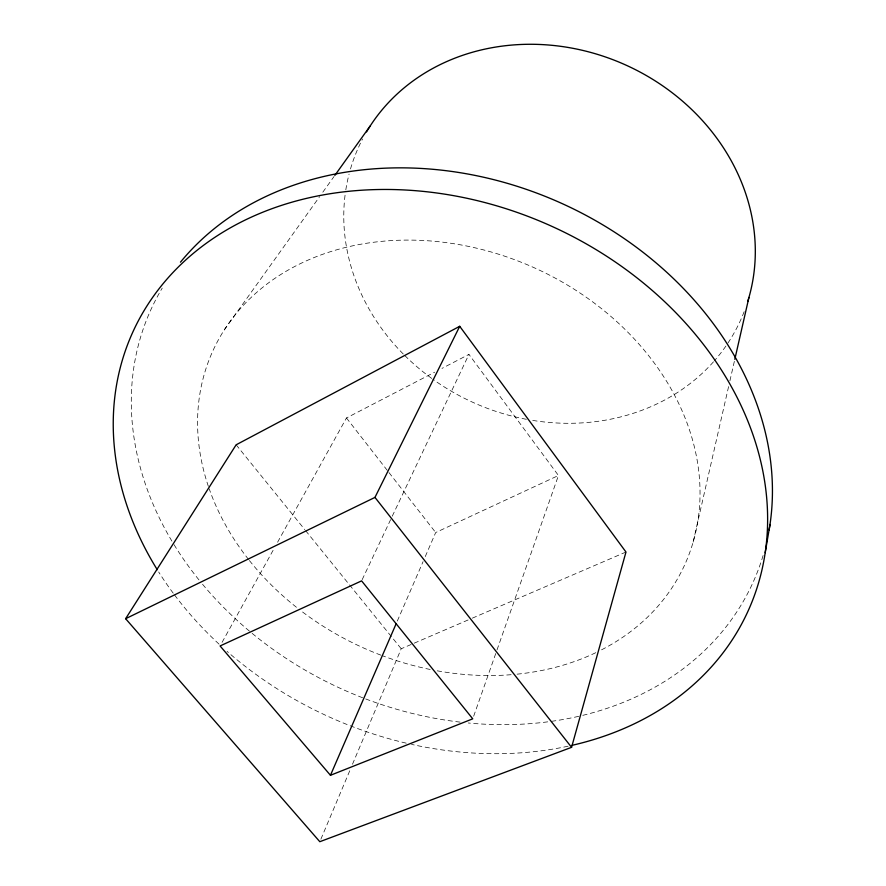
<?xml version="1.0" encoding="UTF-8"?>
<svg xmlns="http://www.w3.org/2000/svg" width="886" height="886" viewBox="0 0 886 886"><rect width="100%" height="100%" fill="white"/><g stroke="black" fill="none" stroke-linecap="round" stroke-linejoin="round"><path stroke-width="0.66" stroke-dasharray="4.43 3.32" d="M693.151 542.055L728.691 386.174M729.92 380.803L734.516 360.646M473.667 716.22L496.581 651.166M497.035 649.859L558.457 475.494L468.938 354.4L441.992 368.388M320.887 839.164L350.347 769.347M352.484 764.264L401.225 648.751L471.064 618.694M397.316 621.042L423.076 561.624M425.269 556.563L435.679 532.541L558.457 475.494M362.186 579.632L391.678 517.413M392.265 516.173L468.938 354.4M222.087 642.328L273.575 549.453M277.584 542.221L346.459 417.97L434.649 372.198M224.258 329.935L319.625 196.659M322.825 192.173L334.044 176.502M472.338 618.151L625.981 552.022M236.141 444.805L304.784 529.606M305.648 530.681L401.225 648.751M346.459 417.97L388.101 471.441M388.943 472.526L435.679 532.541M744.162 311.662A209.683 185.174 24.2 0 1 726.675 344.942M725.911 346.049A209.683 185.174 24.2 0 1 714.371 360.823M713.485 361.82A209.683 185.174 24.2 0 1 531.655 420.241M526.362 419.3A209.683 185.174 24.2 0 1 432.811 379.208M431.726 378.422A209.683 185.174 24.2 0 1 404.182 354.932M403.241 353.99A209.683 185.174 24.2 0 1 345.241 193.812M345.817 189.848A209.683 185.174 24.2 0 1 349.073 174.11M350.491 168.949A209.683 185.174 24.2 0 1 362.573 139.013M568.103 746.2A337.776 269.377 24.3 0 1 411.514 744.373M406.198 743.155A337.776 269.377 24.3 0 1 227.06 651.354M219.052 644.144A337.776 269.377 24.3 0 1 174.01 594.251M173.202 593.166A337.776 269.377 24.3 0 1 158.683 571.979M208.354 486.348A259.033 208.376 24.2 0 1 348.132 246.84A259.033 208.376 24.2 0 1 665.497 379.518A259.033 208.376 24.2 0 1 600.586 650.324M595.757 652.705A259.033 208.376 24.2 0 1 516.56 674.224M511.144 674.7A259.033 208.376 24.2 0 1 436.776 670.735M430.186 669.473A259.033 208.376 24.2 0 1 382.154 655.618M380.88 655.142A259.033 208.376 24.2 0 1 301.738 611.373M296.433 607.264A259.033 208.376 24.2 0 1 249.387 560.517M248.545 559.454A259.033 208.376 24.2 0 1 209.24 488.906M763.101 555.489A330.511 266.542 24.3 0 1 580.053 715.999M578.724 716.309A330.511 266.542 24.3 0 1 550.428 721.481M547.703 721.846A330.511 266.542 24.3 0 1 468.284 722.987M460.122 722.123A330.511 266.542 24.3 0 1 250.528 632.039M249.464 631.153A330.511 266.542 24.3 0 1 202.362 584.04M198.951 579.876A330.511 266.542 24.3 0 1 172.615 542.31M171.917 541.136A330.511 266.542 24.3 0 1 162.227 288.116"/><path stroke-width="1.33" d="M765.194 552.709L770 524.446M734.815 359.306L748.914 297.497M571.57 747.33L625.981 552.022L459.712 326.303L236.141 444.805L125.624 618.705L319.813 841.7L571.57 747.33L374.966 497.4L459.712 326.303M330.456 775.283L472.747 718.823L361.599 580.873L220.082 645.949L330.456 775.283L396.219 623.567M334.853 175.384L370.104 126.1M125.624 618.705L374.966 497.4M366.538 131.892A209.683 185.174 24.2 0 1 624.608 64.512A209.683 185.174 24.2 0 1 747.751 301.406M157.254 569.698A337.776 269.377 24.3 0 1 287.086 203.625A337.776 269.377 24.3 0 1 734.937 393.273A337.776 269.377 24.3 0 1 572.002 745.336M180.467 262.178A330.511 266.542 24.3 0 1 562.599 203.802A330.511 266.542 24.3 0 1 769.114 529.95"/></g></svg>
